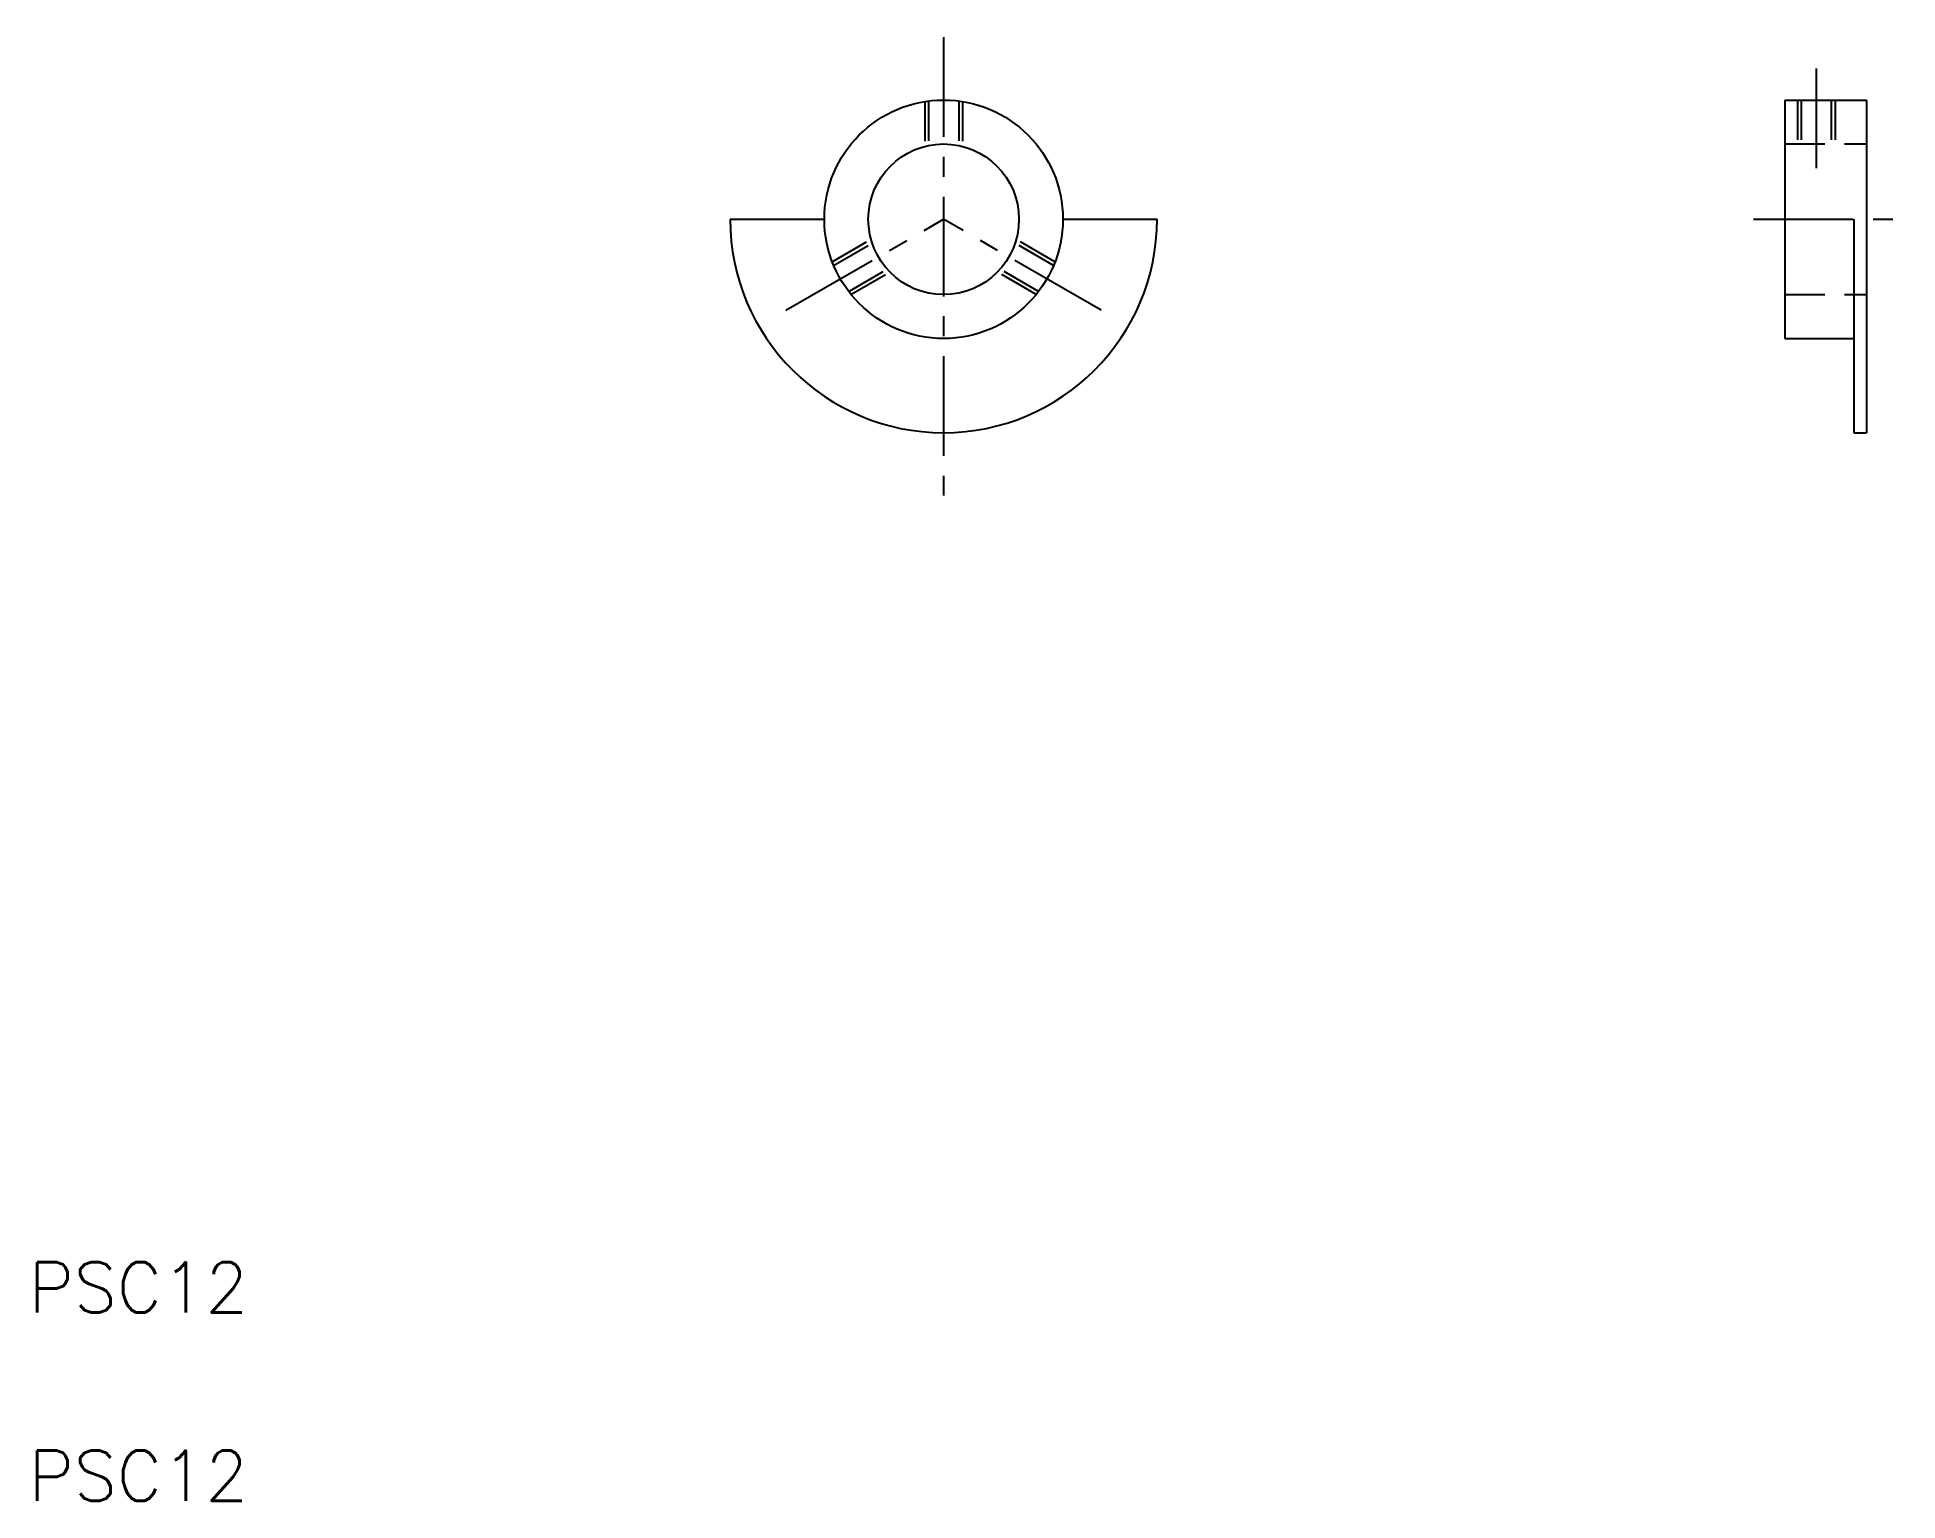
# Model space of a CAD drawing. Extents: x 11 to 159, y 10 to 127.
import ezdxf

# ---------------------------------------------------------------- set-up
doc = ezdxf.new("R2010")
doc.units = 0
doc.header["$LTSCALE"] = 0.25
doc.linetypes.add('CENTER', pattern=[50.8, 31.75, -6.35, 6.35, -6.35])
doc.linetypes.add('DASHED', pattern=[19.05, 12.7, -6.35])
doc.layers.get('0').update_dxf_attribs({"linetype": 'CONTINUOUS'})
doc.layers.add('CENTER', color=1, linetype='CENTER')
doc.styles.get("Standard").update_dxf_attribs({"font": 'txt', "bigfont": 'BIGFONT'})

msp = doc.modelspace()

# ---------------------------------------------------------------- linework, layer by layer
for p, q in [((149.88, 121.58), (149.88, 102.58)), ((149.88, 121.58), (156.38, 121.58)), ((156.38, 121.58), (156.38, 95.08)), ((65.88, 112.08), (73.38, 112.08)), ((92.38, 112.08), (99.88, 112.08)), ((155.38, 112.08), (155.38, 95.08)), ((149.88, 102.58), (155.38, 102.58)), ((155.38, 95.08), (156.38, 95.08))]:
    msp.add_line(p, q)
at = {"color": 3, "linetype": 'DASHED'}
for p, q in [((150.88, 121.58), (150.88, 118.08)), ((151.18, 121.58), (151.18, 118.08)), ((153.58, 121.58), (153.58, 118.08)), ((153.88, 121.58), (153.88, 118.08)), ((81.38, 121.47), (81.38, 117.89)), ((81.68, 121.51), (81.68, 117.96)), ((84.08, 121.51), (84.08, 117.96)), ((84.38, 121.47), (84.38, 117.89)), ((149.88, 118.08), (156.38, 118.08)), ((74, 108.69), (77.1, 110.48)), ((74.12, 108.41), (77.19, 110.18)), ((91.64, 108.41), (88.57, 110.18)), ((91.75, 108.69), (88.66, 110.48)), ((75.32, 106.33), (78.39, 108.11)), ((75.5, 106.09), (78.6, 107.88)), ((90.25, 106.09), (87.16, 107.88)), ((90.44, 106.33), (87.37, 108.11)), ((149.88, 106.08), (156.38, 106.08))]:
    msp.add_line(p, q, dxfattribs=at)
for radius in [9.5, 6]:
    msp.add_circle((82.88, 112.08), radius)
msp.add_arc((82.88, 112.08), 17, 180, 0)
at = {"layer": 'CENTER', "color": 1, "linetype": 'CENTER'}
for p, q in [((82.88, 126.58), (82.88, 90.08)), ((152.38, 124.08), (152.38, 115.58)), ((70.32, 104.83), (82.88, 112.08)), ((95.43, 104.83), (82.88, 112.08)), ((147.38, 112.08), (158.88, 112.08))]:
    msp.add_line(p, q, dxfattribs=at)

# ---------------------------------------------------------------- texts
for p in [(10, 25), (10, 10)]:
    msp.add_text('PSC12', height=4).set_placement(p)

doc.saveas('drawing.dxf')
